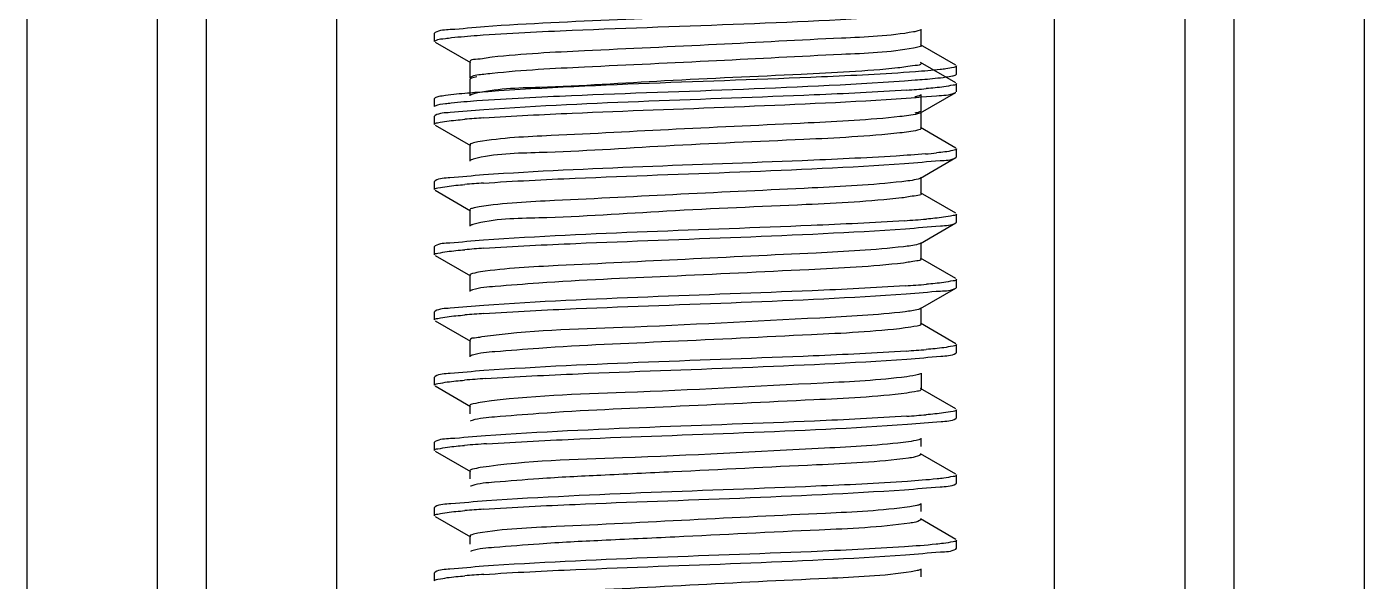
# Model space of a CAD drawing. Extents: x 27938 to 1507990, y 110129 to 923079.
# Drawn here: x 526204 to 526692.2, y 380480.6 to 380683 of the extents above; entities that cross this region are included whole.
import ezdxf

# ---------------------------------------------------------------- set-up
doc = ezdxf.new("R2010")
doc.units = 0
doc.header["$LTSCALE"] = 1000
doc.header["$MEASUREMENT"] = 0

msp = doc.modelspace()

# ---------------------------------------------------------------- linework, layer by layer
at = {"linetype": 'Continuous'}
for p, q in [((526204.03, 383675.04), (526204.03, 378934.02)), ((526251.66, 383675.04), (526251.66, 378934.02)), ((526269.52, 383675.04), (526269.52, 378934.02)), ((526317.14, 383675.04), (526317.14, 378934.02)), ((526579.08, 383675.04), (526579.08, 378934.02)), ((526626.71, 383675.04), (526626.71, 378934.02)), ((526644.57, 383675.04), (526644.57, 378934.02)), ((526692.19, 383675.04), (526692.19, 378934.02)), ((526353.09, 380680.91), (526352.86, 380680.65)), ((526352.86, 380677.67), (526352.86, 380680.65)), ((526352.86, 380677.67), (526352.86, 380680.65)), ((526530.47, 380676.19), (526530.47, 380682.14)), ((526353.09, 380677.41), (526366.01, 380669.93)), ((526543.14, 380669), (526530.21, 380676.49)), ((526365.75, 380670.23), (526365.75, 380664.28)), ((526543.14, 380662.55), (526530.21, 380670.03)), ((526543.14, 380665.51), (526543.36, 380665.77)), ((526543.36, 380665.77), (526543.36, 380668.74)), ((526543.36, 380665.77), (526543.36, 380668.74)), ((526365.75, 380663.78), (526365.75, 380657.82)), ((526543.36, 380659.31), (526543.36, 380662.29)), ((526543.36, 380659.31), (526543.36, 380662.29)), ((526353.09, 380657.1), (526352.86, 380656.84)), ((526352.86, 380653.86), (526352.86, 380656.84)), ((526352.86, 380653.86), (526352.86, 380656.84)), ((526530.21, 380651.57), (526543.14, 380659.05)), ((526530.47, 380652.37), (526530.47, 380658.33)), ((526542.97, 380658.97), (526543.14, 380659.05)), ((526353.09, 380650.64), (526352.86, 380650.38)), ((526352.86, 380647.4), (526352.86, 380650.38)), ((526352.86, 380647.4), (526352.86, 380650.38)), ((526530.21, 380651.57), (526530.14, 380651.53)), ((526530.47, 380645.92), (526530.47, 380651.87)), ((526353.09, 380647.14), (526366.01, 380639.66)), ((526530.47, 380645.92), (526530.14, 380645.57)), ((526543.14, 380638.74), (526530.21, 380646.22)), ((526365.75, 380639.96), (526365.75, 380634.01)), ((526530.21, 380627.76), (526543.14, 380635.24)), ((526543.14, 380635.24), (526543.36, 380635.5)), ((526543.36, 380635.5), (526543.36, 380638.47)), ((526543.36, 380635.5), (526543.36, 380638.47)), ((526353.09, 380626.83), (526352.86, 380626.57)), ((526352.86, 380623.59), (526352.86, 380626.57)), ((526352.86, 380623.59), (526352.86, 380626.57)), ((526530.47, 380622.1), (526530.47, 380628.06)), ((526353.09, 380623.33), (526366.01, 380615.85)), ((526543.14, 380614.92), (526530.21, 380622.4)), ((526365.75, 380616.15), (526365.75, 380610.2)), ((526530.21, 380603.94), (526543.14, 380611.42)), ((526543.14, 380611.42), (526543.36, 380611.69)), ((526543.36, 380611.69), (526543.36, 380614.66)), ((526543.36, 380611.69), (526543.36, 380614.66)), ((526353.09, 380603.02), (526352.86, 380602.76)), ((526352.86, 380599.78), (526352.86, 380602.76)), ((526352.86, 380599.78), (526352.86, 380602.76)), ((526530.47, 380598.29), (526530.47, 380604.24)), ((526353.09, 380599.52), (526366.01, 380592.04)), ((526543.14, 380591.11), (526530.21, 380598.59)), ((526365.75, 380592.34), (526365.75, 380586.38)), ((526530.21, 380580.13), (526543.14, 380587.61)), ((526543.14, 380587.61), (526543.36, 380587.87)), ((526543.36, 380587.87), (526543.36, 380590.85)), ((526543.36, 380587.87), (526543.36, 380590.85)), ((526353.09, 380579.2), (526352.86, 380578.94)), ((526352.86, 380575.97), (526352.86, 380578.94)), ((526352.86, 380575.97), (526352.86, 380578.94)), ((526530.47, 380574.48), (526530.47, 380580.43)), ((526353.09, 380575.71), (526366.01, 380568.22)), ((526543.14, 380567.3), (526530.21, 380574.78)), ((526365.75, 380568.52), (526365.75, 380562.57)), ((526543.36, 380564.06), (526543.36, 380567.04)), ((526543.36, 380564.06), (526543.36, 380567.04)), ((526543.14, 380563.8), (526543.36, 380564.06)), ((526353.09, 380555.39), (526352.86, 380555.13)), ((526352.86, 380552.15), (526352.86, 380555.13)), ((526352.86, 380552.15), (526352.86, 380555.13)), ((526353.09, 380551.89), (526366.01, 380544.41)), ((526530.47, 380556.58), (526530.47, 380550.63)), ((526543.14, 380543.48), (526530.21, 380550.97)), ((526365.75, 380544.71), (526365.75, 380541.72)), ((526543.36, 380540.25), (526543.36, 380543.22)), ((526543.36, 380540.25), (526543.36, 380543.22)), ((526366.14, 380539.13), (526366.01, 380539.06)), ((526366.59, 380539.3), (526366.14, 380539.13)), ((526543.14, 380539.99), (526543.36, 380540.25)), ((526530.47, 380529.83), (526530.47, 380532.81)), ((526353.09, 380531.58), (526352.86, 380531.32)), ((526352.86, 380528.34), (526352.86, 380531.32)), ((526352.86, 380528.34), (526352.86, 380531.32)), ((526353.09, 380528.08), (526366.01, 380520.6)), ((526543.14, 380519.67), (526530.21, 380527.15)), ((526365.75, 380520.9), (526365.75, 380517.92)), ((526543.36, 380516.43), (526543.36, 380519.41)), ((526543.36, 380516.43), (526543.36, 380519.41)), ((526366.12, 380515.31), (526366.01, 380515.25)), ((526366.53, 380515.47), (526366.12, 380515.31)), ((526543.14, 380516.17), (526543.36, 380516.43)), ((526530.47, 380506.03), (526530.47, 380508.99)), ((526353.09, 380507.77), (526352.86, 380507.5)), ((526352.86, 380504.53), (526352.86, 380507.5)), ((526352.86, 380504.53), (526352.86, 380507.5)), ((526353.09, 380504.27), (526366.01, 380496.78)), ((526543.14, 380495.86), (526530.21, 380503.34)), ((526365.75, 380497.09), (526365.75, 380494.11)), ((526543.36, 380492.62), (526543.36, 380495.6)), ((526543.36, 380492.62), (526543.36, 380495.6)), ((526366.48, 380491.64), (526366.01, 380491.43)), ((526543.14, 380492.36), (526543.36, 380492.62)), ((526353.09, 380483.95), (526352.86, 380483.69)), ((526352.86, 380480.71), (526352.86, 380483.69)), ((526352.86, 380480.71), (526352.86, 380483.69)), ((526530.47, 380482.22), (526530.47, 380485.18))]:
    msp.add_line(p, q, dxfattribs=at)
for centre, radius, start, end in [((526497.88, 381070.26), 411.26, 273.8184, 274.8056), ((526398.07, 380243.02), 407.66, 93.8401, 94.808), ((526514.95, 380842.62), 206.72, 274.7435, 275.8811), ((526398.05, 380219.37), 407.5, 93.846, 94.8037), ((526496.74, 381036.9), 425.57, 273.7257, 274.8047), ((526398.18, 380193.88), 409.18, 93.8348, 94.8035), ((526497.18, 381007.55), 420.01, 273.7603, 274.8059), ((526398.25, 380169.19), 410.06, 93.8289, 94.8034), ((526497.57, 380978.81), 415.07, 273.7925, 274.8061), ((526398.95, 380136.59), 418.88, 93.7677, 94.8057), ((526497.49, 380951.17), 411.26, 273.8662, 274.8539), ((526399.51, 380105.8), 425.88, 93.7244, 94.8042), ((526398.04, 380100.36), 407.44, 93.8464, 94.8037), ((526398.18, 380074.87), 409.13, 93.8351, 94.8035)]:
    msp.add_arc(centre, radius, start, end, dxfattribs=at)
for points, knots in [([(526501.56, 380688.86), (526490.41, 380688.33), (526446.94, 380686.45), (526403.43, 380685.22), (526371.15, 380683.04)], [0, 0, 0, 0, 0.256445, 1, 1, 1, 1]), ([(526368.46, 380679.87), (526379.99, 380680.71), (526433.29, 380683.3), (526486.67, 380684.35), (526528.36, 380687.42)], [0, 0, 0, 0, 0.21664, 1, 1, 1, 1]), ([(526371.15, 380683.04), (526366.97, 380682.76), (526361.11, 380681.94), (526354.72, 380681.85), (526353.09, 380680.91)], [0, 0, 0, 0, 0.690599, 1, 1, 1, 1]), ([(526356.86, 380678.78), (526357.59, 380678.88), (526361.45, 380679.34), (526365.33, 380679.65), (526368.46, 380679.87)], [0, 0, 0, 0, 0.191577, 1, 1, 1, 1]), ([(526527.73, 380681.16), (526519.04, 380679.6), (526494.94, 380678.65), (526454.93, 380676.4), (526412.39, 380674.51), (526385.04, 380673.12), (526373.84, 380671.93)], [0, 0, 0, 0, 0.17175, 0.467319, 0.780864, 1, 1, 1, 1]), ([(526530.21, 380681.84), (526529.93, 380681.67), (526529.09, 380681.43), (526528.25, 380681.25), (526527.73, 380681.16)], [0, 0, 0, 0, 0.378304, 1, 1, 1, 1]), ([(526352.86, 380677.67), (526352.86, 380677.8), (526354.29, 380678.69), (526355.59, 380678.6), (526356.86, 380678.78)], [0, 0, 0, 0, 0.088697, 1, 1, 1, 1]), ([(526527.73, 380675.2), (526519.04, 380673.64), (526494.94, 380672.7), (526454.93, 380670.45), (526412.39, 380668.56), (526385.04, 380667.17), (526373.84, 380665.97)], [0, 0, 0, 0, 0.17175, 0.467319, 0.780864, 1, 1, 1, 1]), ([(526530.47, 380676.19), (526530.47, 380675.9), (526529.2, 380675.51), (526528.42, 380675.33), (526527.73, 380675.2)], [0, 0, 0, 0, 0.286254, 1, 1, 1, 1]), ([(526373.84, 380671.93), (526371.82, 380671.71), (526369.89, 380671.11), (526365.75, 380670.97), (526365.75, 380670.23)], [0, 0, 0, 0, 0.733425, 1, 1, 1, 1]), ([(526530.47, 380669.73), (526530.48, 380668.95), (526526.11, 380668.85), (526524.09, 380668.21), (526521.97, 380667.99)], [0, 0, 0, 0, 0.266085, 1, 1, 1, 1]), ([(526368.26, 380664.71), (526367.63, 380664.59), (526366.9, 380664.43), (526365.75, 380664.04), (526365.75, 380663.78)], [0, 0, 0, 0, 0.711183, 1, 1, 1, 1]), ([(526373.84, 380665.97), (526372.85, 380665.87), (526370.26, 380665.48), (526367.45, 380665.42), (526366.01, 380664.58)], [0, 0, 0, 0, 0.373138, 1, 1, 1, 1]), ([(526521.97, 380667.99), (526510.25, 380666.77), (526481.86, 380665.33), (526438.22, 380663.54), (526398.53, 380660.85), (526374.98, 380660.49), (526367.15, 380658.52)], [0, 0, 0, 0, 0.227857, 0.549507, 0.843778, 1, 1, 1, 1]), ([(526528.36, 380666.59), (526516.95, 380665.75), (526463.65, 380663.14), (526410.27, 380662.07), (526368.46, 380659.04)], [0, 0, 0, 0, 0.214363, 1, 1, 1, 1]), ([(526528.3, 380663.61), (526529.45, 380663.69), (526533.2, 380663.99), (526536.94, 380664.32), (526539.52, 380664.69)], [0, 0, 0, 0, 0.307523, 1, 1, 1, 1]), ([(526539.54, 380667.67), (526538.83, 380667.57), (526535.11, 380667.11), (526531.38, 380666.81), (526528.36, 380666.59)], [0, 0, 0, 0, 0.191294, 1, 1, 1, 1]), ([(526539.52, 380664.69), (526540.31, 380664.8), (526541.52, 380665.01), (526542.75, 380665.29), (526543.14, 380665.51)], [0, 0, 0, 0, 0.642865, 1, 1, 1, 1]), ([(526543.36, 380668.74), (526543.36, 380668.38), (526541.49, 380668.06), (526540.5, 380667.8), (526539.54, 380667.67)], [0, 0, 0, 0, 0.274675, 1, 1, 1, 1]), ([(526368.26, 380656.05), (526379.76, 380656.89), (526433.11, 380659.48), (526486.54, 380660.53), (526528.3, 380663.61)], [0, 0, 0, 0, 0.216028, 1, 1, 1, 1]), ([(526525.26, 380659.91), (526513.98, 380659.15), (526462.52, 380656.67), (526410.99, 380655.48), (526370.87, 380652.75)], [0, 0, 0, 0, 0.219473, 1, 1, 1, 1]), ([(526543.36, 380662.29), (526543.36, 380661.86), (526541.09, 380661.57), (526539.94, 380661.26), (526538.79, 380661.11)], [0, 0, 0, 0, 0.271575, 1, 1, 1, 1]), ([(526352.86, 380653.86), (526352.86, 380653.98), (526354.27, 380654.87), (526355.56, 380654.78), (526356.81, 380654.96)], [0, 0, 0, 0, 0.088945, 1, 1, 1, 1]), ([(526356.86, 380657.94), (526356.03, 380657.82), (526354.78, 380657.61), (526353.49, 380657.33), (526353.09, 380657.1)], [0, 0, 0, 0, 0.644494, 1, 1, 1, 1]), ([(526356.81, 380654.96), (526357.53, 380655.06), (526361.34, 380655.52), (526365.16, 380655.82), (526368.26, 380656.05)], [0, 0, 0, 0, 0.191564, 1, 1, 1, 1]), ([(526368.46, 380659.04), (526367.27, 380658.95), (526363.39, 380658.65), (526359.52, 380658.31), (526356.86, 380657.94)], [0, 0, 0, 0, 0.307193, 1, 1, 1, 1]), ([(526367.15, 380658.52), (526366.92, 380658.46), (526366.53, 380658.36), (526366.16, 380658.21), (526366.01, 380658.12)], [0, 0, 0, 0, 0.587412, 1, 1, 1, 1]), ([(526370.76, 380649.77), (526381.55, 380650.5), (526431.74, 380652.93), (526481.98, 380654.23), (526521.34, 380656.68)], [0, 0, 0, 0, 0.215245, 1, 1, 1, 1]), ([(526521.34, 380656.68), (526526.27, 380656.99), (526533.38, 380657.79), (526540.86, 380658.04), (526542.97, 380658.97)], [0, 0, 0, 0, 0.681451, 1, 1, 1, 1]), ([(526530.21, 380658.02), (526529.97, 380657.88), (526529.27, 380657.66), (526528.57, 380657.5), (526528.13, 380657.42)], [0, 0, 0, 0, 0.385895, 1, 1, 1, 1]), ([(526370.87, 380652.75), (526366.76, 380652.47), (526360.98, 380651.67), (526354.69, 380651.56), (526353.09, 380650.64)], [0, 0, 0, 0, 0.690338, 1, 1, 1, 1]), ([(526522.69, 380650.21), (526511.59, 380649), (526484.36, 380647.63), (526441.91, 380645.71), (526401.75, 380643.49), (526377.49, 380642.51), (526368.68, 380640.98)], [0, 0, 0, 0, 0.216982, 0.529712, 0.826099, 1, 1, 1, 1]), ([(526530.14, 380651.53), (526529.84, 380651.37), (526527.38, 380650.69), (526524.86, 380650.44), (526522.69, 380650.21)], [0, 0, 0, 0, 0.133347, 1, 1, 1, 1]), ([(526530.47, 380652.37), (526530.47, 380652.13), (526529.41, 380651.74), (526528.73, 380651.58), (526528.13, 380651.47)], [0, 0, 0, 0, 0.290879, 1, 1, 1, 1]), ([(526352.86, 380647.4), (526352.86, 380647.83), (526355.08, 380648.12), (526356.22, 380648.42), (526357.34, 380648.57)], [0, 0, 0, 0, 0.271891, 1, 1, 1, 1]), ([(526530.14, 380645.57), (526529.84, 380645.42), (526527.38, 380644.73), (526524.86, 380644.49), (526522.69, 380644.25)], [0, 0, 0, 0, 0.133347, 1, 1, 1, 1]), ([(526368.68, 380640.98), (526367.94, 380640.85), (526367.12, 380640.66), (526365.75, 380640.26), (526365.75, 380639.96)], [0, 0, 0, 0, 0.715447, 1, 1, 1, 1]), ([(526522.69, 380644.25), (526511.03, 380642.99), (526482.52, 380641.56), (526438.57, 380639.78), (526398.56, 380636.96), (526374.78, 380636.75), (526366.99, 380634.67)], [0, 0, 0, 0, 0.225438, 0.548607, 0.844824, 1, 1, 1, 1]), ([(526521.34, 380635.84), (526509.9, 380635.13), (526459.71, 380632.77), (526409.46, 380631.57), (526370.76, 380628.93)], [0, 0, 0, 0, 0.227972, 1, 1, 1, 1]), ([(526524.4, 380633.06), (526528.74, 380633.35), (526534.82, 380634.2), (526541.45, 380634.27), (526543.14, 380635.24)], [0, 0, 0, 0, 0.691294, 1, 1, 1, 1]), ([(526542.97, 380638.13), (526542.68, 380638), (526540.43, 380637.41), (526538.11, 380637.19), (526536.13, 380636.99)], [0, 0, 0, 0, 0.138302, 1, 1, 1, 1]), ([(526543.36, 380638.47), (526543.36, 380638.41), (526543.24, 380638.25), (526543.08, 380638.18), (526542.97, 380638.13)], [0, 0, 0, 0, 0.368034, 1, 1, 1, 1]), ([(526366.99, 380634.67), (526366.79, 380634.62), (526366.46, 380634.52), (526366.14, 380634.38), (526366.01, 380634.31)], [0, 0, 0, 0, 0.580842, 1, 1, 1, 1]), ([(526370.72, 380625.95), (526381.86, 380626.71), (526433.09, 380629.18), (526484.38, 380630.41), (526524.4, 380633.06)], [0, 0, 0, 0, 0.217913, 1, 1, 1, 1]), ([(526370.76, 380628.93), (526366.67, 380628.65), (526360.94, 380627.86), (526354.68, 380627.75), (526353.09, 380626.83)], [0, 0, 0, 0, 0.69026, 1, 1, 1, 1]), ([(526523.37, 380626.47), (526512.53, 380625.24), (526485.62, 380623.89), (526443.37, 380621.95), (526402.87, 380619.78), (526378.24, 380618.72), (526369.14, 380617.24)], [0, 0, 0, 0, 0.211892, 0.522694, 0.821014, 1, 1, 1, 1]), ([(526530.21, 380627.76), (526529.95, 380627.6), (526527.7, 380626.92), (526525.38, 380626.7), (526523.37, 380626.47)], [0, 0, 0, 0, 0.130217, 1, 1, 1, 1]), ([(526352.86, 380623.59), (526352.86, 380624.02), (526355.13, 380624.31), (526356.28, 380624.62), (526357.42, 380624.77)], [0, 0, 0, 0, 0.271632, 1, 1, 1, 1]), ([(526523.37, 380620.52), (526511.8, 380619.21), (526483.21, 380617.78), (526438.98, 380616.01), (526398.66, 380613.07), (526374.63, 380613.01), (526366.86, 380610.82)], [0, 0, 0, 0, 0.222801, 0.547327, 0.845545, 1, 1, 1, 1]), ([(526530.47, 380622.1), (526530.48, 380621.45), (526526.86, 380621.23), (526525.15, 380620.72), (526523.37, 380620.52)], [0, 0, 0, 0, 0.26802, 1, 1, 1, 1]), ([(526369.14, 380617.24), (526368.28, 380617.1), (526367.36, 380616.88), (526365.75, 380616.49), (526365.75, 380616.15)], [0, 0, 0, 0, 0.718986, 1, 1, 1, 1]), ([(526366.86, 380610.82), (526366.69, 380610.77), (526366.4, 380610.68), (526366.13, 380610.56), (526366.01, 380610.5)], [0, 0, 0, 0, 0.574878, 1, 1, 1, 1]), ([(526524.4, 380612.23), (526513.06, 380611.48), (526461.83, 380609.02), (526410.54, 380607.83), (526370.72, 380605.11)], [0, 0, 0, 0, 0.221636, 1, 1, 1, 1]), ([(526524.73, 380609.27), (526528.99, 380609.56), (526534.96, 380610.39), (526541.48, 380610.47), (526543.14, 380611.42)], [0, 0, 0, 0, 0.690984, 1, 1, 1, 1]), ([(526543.36, 380614.66), (526543.36, 380614.22), (526541, 380613.94), (526539.81, 380613.61), (526538.62, 380613.46)], [0, 0, 0, 0, 0.270977, 1, 1, 1, 1]), ([(526370.82, 380602.14), (526382.01, 380602.91), (526433.31, 380605.38), (526484.68, 380606.59), (526524.73, 380609.27)], [0, 0, 0, 0, 0.218477, 1, 1, 1, 1]), ([(526352.86, 380599.78), (526352.86, 380600.21), (526355.14, 380600.5), (526356.3, 380600.81), (526357.45, 380600.96)], [0, 0, 0, 0, 0.271543, 1, 1, 1, 1]), ([(526370.72, 380605.11), (526366.64, 380604.84), (526360.92, 380604.04), (526354.68, 380603.93), (526353.09, 380603.02)], [0, 0, 0, 0, 0.690175, 1, 1, 1, 1]), ([(526524.03, 380602.73), (526513.44, 380601.48), (526486.85, 380600.15), (526444.83, 380598.18), (526404.01, 380596.06), (526379.01, 380594.93), (526369.62, 380593.5)], [0, 0, 0, 0, 0.206815, 0.515694, 0.81594, 1, 1, 1, 1]), ([(526530.21, 380603.94), (526529.97, 380603.8), (526527.94, 380603.17), (526525.84, 380602.95), (526524.03, 380602.73)], [0, 0, 0, 0, 0.13294, 1, 1, 1, 1]), ([(526524.03, 380596.78), (526512.56, 380595.42), (526483.88, 380594.09), (526439.53, 380591.85), (526401.3, 380590.34), (526377.58, 380588.39), (526369.43, 380587.77), (526366.75, 380586.98)], [0, 0, 0, 0, 0.21995, 0.54567, 0.845919, 0.946858, 1, 1, 1, 1]), ([(526530.47, 380598.29), (526530.48, 380597.69), (526527.22, 380597.43), (526525.64, 380596.97), (526524.03, 380596.78)], [0, 0, 0, 0, 0.269268, 1, 1, 1, 1]), ([(526369.62, 380593.5), (526368.65, 380593.36), (526367.62, 380593.1), (526365.75, 380592.72), (526365.75, 380592.34)], [0, 0, 0, 0, 0.721952, 1, 1, 1, 1]), ([(526366.75, 380586.98), (526366.61, 380586.93), (526366.36, 380586.85), (526366.11, 380586.74), (526366.01, 380586.69)], [0, 0, 0, 0, 0.569475, 1, 1, 1, 1]), ([(526524.73, 380588.44), (526513.41, 380587.68), (526462.11, 380585.22), (526410.74, 380584.03), (526370.82, 380581.31)], [0, 0, 0, 0, 0.220782, 1, 1, 1, 1]), ([(526525.03, 380585.48), (526529.22, 380585.76), (526535.1, 380586.58), (526541.5, 380586.67), (526543.14, 380587.61)], [0, 0, 0, 0, 0.690688, 1, 1, 1, 1]), ([(526543.36, 380590.85), (526543.36, 380590.41), (526541.04, 380590.13), (526539.87, 380589.81), (526538.7, 380589.66)], [0, 0, 0, 0, 0.271239, 1, 1, 1, 1]), ([(526370.82, 380581.31), (526366.71, 380581.03), (526360.96, 380580.23), (526354.69, 380580.12), (526353.09, 380579.2)], [0, 0, 0, 0, 0.69028, 1, 1, 1, 1]), ([(526370.87, 380578.33), (526382.1, 380579.1), (526433.49, 380581.57), (526484.94, 380582.78), (526525.03, 380585.48)], [0, 0, 0, 0, 0.2189, 1, 1, 1, 1]), ([(526352.86, 380575.97), (526352.86, 380576.4), (526355.15, 380576.68), (526356.31, 380577), (526357.46, 380577.15)], [0, 0, 0, 0, 0.271496, 1, 1, 1, 1]), ([(526524.66, 380579), (526514.33, 380577.71), (526479.86, 380576.07), (526428.42, 380573.15), (526387.11, 380572.19), (526370.14, 380569.77)], [0, 0, 0, 0, 0.201754, 0.667715, 1, 1, 1, 1]), ([(526530.21, 380580.13), (526529.99, 380580), (526528.17, 380579.41), (526526.28, 380579.2), (526524.66, 380579)], [0, 0, 0, 0, 0.135878, 1, 1, 1, 1]), ([(526524.66, 380573.05), (526513.3, 380571.63), (526484.58, 380570.34), (526440.03, 380568.04), (526401.42, 380566.55), (526377.51, 380564.55), (526369.32, 380563.96), (526366.67, 380563.14)], [0, 0, 0, 0, 0.216944, 0.543769, 0.846123, 0.94739, 1, 1, 1, 1]), ([(526530.47, 380574.48), (526530.48, 380573.93), (526527.56, 380573.63), (526526.12, 380573.23), (526524.66, 380573.05)], [0, 0, 0, 0, 0.270735, 1, 1, 1, 1]), ([(526370.14, 380569.77), (526369.5, 380569.68), (526368.26, 380569.32), (526365.75, 380569.41), (526365.75, 380568.52)], [0, 0, 0, 0, 0.421934, 1, 1, 1, 1]), ([(526543.36, 380567.04), (526543.36, 380566.6), (526541.07, 380566.32), (526539.91, 380566), (526538.76, 380565.85)], [0, 0, 0, 0, 0.271443, 1, 1, 1, 1]), ([(526366.67, 380563.14), (526366.54, 380563.1), (526366.32, 380563.02), (526366.1, 380562.92), (526366.01, 380562.87)], [0, 0, 0, 0, 0.564588, 1, 1, 1, 1]), ([(526525.03, 380564.65), (526513.73, 380563.88), (526462.35, 380561.41), (526410.9, 380560.22), (526370.87, 380557.5)], [0, 0, 0, 0, 0.220034, 1, 1, 1, 1]), ([(526371.43, 380554.56), (526382.72, 380555.32), (526433.98, 380557.77), (526485.3, 380559), (526525.22, 380561.68)], [0, 0, 0, 0, 0.220426, 1, 1, 1, 1]), ([(526525.22, 380561.68), (526529.37, 380561.96), (526535.21, 380562.69), (526541.5, 380562.93), (526543.14, 380563.82)], [0, 0, 0, 0, 0.69021, 1, 1, 1, 1]), ([(526370.87, 380557.5), (526366.75, 380557.22), (526360.98, 380556.42), (526354.69, 380556.31), (526353.09, 380555.39)], [0, 0, 0, 0, 0.690334, 1, 1, 1, 1]), ([(526352.86, 380552.15), (526352.86, 380552.59), (526355.18, 380552.87), (526356.35, 380553.19), (526357.52, 380553.34)], [0, 0, 0, 0, 0.27127, 1, 1, 1, 1]), ([(526525.25, 380555.26), (526515.12, 380553.93), (526480.79, 380552.32), (526429.23, 380549.39), (526387.61, 380548.39), (526370.37, 380545.99)], [0, 0, 0, 0, 0.197543, 0.663489, 1, 1, 1, 1]), ([(526530.21, 380556.32), (526530.01, 380556.2), (526528.39, 380555.65), (526526.7, 380555.45), (526525.25, 380555.26)], [0, 0, 0, 0, 0.139149, 1, 1, 1, 1]), ([(526525.25, 380549.31), (526514.02, 380547.83), (526485.28, 380546.58), (526440.55, 380544.24), (526401.58, 380542.77), (526377.47, 380540.72), (526369.23, 380540.15), (526366.59, 380539.3)], [0, 0, 0, 0, 0.213782, 0.541615, 0.846127, 0.947805, 1, 1, 1, 1]), ([(526530.47, 380550.63), (526530.36, 380550.13), (526527.97, 380549.87), (526526.54, 380549.48), (526525.25, 380549.31)], [0, 0, 0, 0, 0.283505, 1, 1, 1, 1]), ([(526370.37, 380545.99), (526369.21, 380545.83), (526368.02, 380545.52), (526365.75, 380545.15), (526365.75, 380544.71)], [0, 0, 0, 0, 0.725422, 1, 1, 1, 1]), ([(526543.36, 380543.22), (526543.36, 380542.77), (526541.03, 380542.44), (526539.82, 380542.17), (526538.64, 380542.02)], [0, 0, 0, 0, 0.273218, 1, 1, 1, 1]), ([(526525.22, 380540.85), (526514.01, 380540.08), (526462.74, 380537.63), (526411.42, 380536.41), (526371.43, 380533.72)], [0, 0, 0, 0, 0.218989, 1, 1, 1, 1]), ([(526371.84, 380530.77), (526383.18, 380531.53), (526434.4, 380533.98), (526485.69, 380535.17), (526525.51, 380537.89)], [0, 0, 0, 0, 0.22166, 1, 1, 1, 1]), ([(526525.51, 380537.89), (526529.59, 380538.17), (526535.31, 380538.96), (526541.54, 380539.07), (526543.14, 380539.99)], [0, 0, 0, 0, 0.690165, 1, 1, 1, 1]), ([(526371.43, 380533.72), (526367.18, 380533.44), (526361.23, 380532.61), (526354.74, 380532.53), (526353.09, 380531.58)], [0, 0, 0, 0, 0.690918, 1, 1, 1, 1]), ([(526530.21, 380532.5), (526530.03, 380532.4), (526528.6, 380531.89), (526527.1, 380531.7), (526525.82, 380531.53)], [0, 0, 0, 0, 0.142507, 1, 1, 1, 1]), ([(526352.86, 380528.34), (526352.86, 380528.79), (526355.23, 380529.06), (526356.42, 380529.39), (526357.62, 380529.54)], [0, 0, 0, 0, 0.270941, 1, 1, 1, 1]), ([(526525.82, 380531.53), (526515.67, 380530.12), (526480.81, 380528.57), (526428.82, 380525.43), (526386.72, 380524.69), (526369.55, 380522.06)], [0, 0, 0, 0, 0.196293, 0.667285, 1, 1, 1, 1]), ([(526525.82, 380525.57), (526514.72, 380524.03), (526486, 380522.81), (526448.57, 380520.92), (526414.81, 380519.32), (526393.03, 380518.27), (526377.45, 380516.89), (526369.15, 380516.34), (526366.53, 380515.47)], [0, 0, 0, 0, 0.210475, 0.53923, 0.704492, 0.84595, 0.948117, 1, 1, 1, 1]), ([(526530.21, 380527.15), (526530.88, 380526.77), (526527.59, 380525.67), (526526.63, 380525.68), (526525.82, 380525.57)], [0, 0, 0, 0, 0.48462, 1, 1, 1, 1]), ([(526369.55, 380522.06), (526368.6, 380521.91), (526367.59, 380521.66), (526365.75, 380521.27), (526365.75, 380520.9)], [0, 0, 0, 0, 0.721664, 1, 1, 1, 1]), ([(526538.8, 380518.23), (526537.96, 380518.12), (526533.53, 380517.62), (526529.09, 380517.3), (526525.51, 380517.05)], [0, 0, 0, 0, 0.191746, 1, 1, 1, 1]), ([(526543.36, 380519.41), (526543.36, 380518.98), (526541.1, 380518.69), (526539.95, 380518.38), (526538.8, 380518.23)], [0, 0, 0, 0, 0.271633, 1, 1, 1, 1]), ([(526370.71, 380506.89), (526381.86, 380507.65), (526433.08, 380510.12), (526484.37, 380511.34), (526524.39, 380514)], [0, 0, 0, 0, 0.217894, 1, 1, 1, 1]), ([(526525.51, 380517.05), (526514.36, 380516.29), (526463.14, 380513.82), (526411.86, 380512.6), (526371.84, 380509.94)], [0, 0, 0, 0, 0.21791, 1, 1, 1, 1]), ([(526524.39, 380514), (526528.73, 380514.29), (526534.81, 380515.13), (526541.45, 380515.2), (526543.14, 380516.17)], [0, 0, 0, 0, 0.691292, 1, 1, 1, 1]), ([(526371.84, 380509.94), (526367.5, 380509.65), (526361.42, 380508.81), (526354.78, 380508.73), (526353.09, 380507.77)], [0, 0, 0, 0, 0.691306, 1, 1, 1, 1]), ([(526530.21, 380508.69), (526529.8, 380508.45), (526528.48, 380508.14), (526527.19, 380507.91), (526526.35, 380507.79)], [0, 0, 0, 0, 0.360492, 1, 1, 1, 1]), ([(526352.86, 380504.53), (526352.86, 380504.96), (526355.13, 380505.24), (526356.28, 380505.56), (526357.42, 380505.71)], [0, 0, 0, 0, 0.271635, 1, 1, 1, 1]), ([(526526.35, 380507.79), (526516.16, 380506.29), (526489.28, 380505.11), (526446.26, 380503), (526404, 380500.71), (526378.08, 380499.75), (526368.65, 380498.09)], [0, 0, 0, 0, 0.195608, 0.509578, 0.818222, 1, 1, 1, 1]), ([(526530.21, 380503.34), (526530.8, 380503), (526527.95, 380501.91), (526527.08, 380501.94), (526526.35, 380501.84)], [0, 0, 0, 0, 0.481431, 1, 1, 1, 1]), ([(526526.35, 380501.84), (526515.41, 380500.22), (526486.7, 380499.07), (526449.22, 380497.13), (526415.16, 380495.53), (526393.15, 380494.47), (526377.45, 380493.06), (526369.09, 380492.54), (526366.48, 380491.64)], [0, 0, 0, 0, 0.207037, 0.536641, 0.703085, 0.845616, 0.94834, 1, 1, 1, 1]), ([(526368.65, 380498.09), (526367.92, 380497.97), (526367.11, 380497.78), (526365.75, 380497.38), (526365.75, 380497.09)], [0, 0, 0, 0, 0.715451, 1, 1, 1, 1]), ([(526538.62, 380494.4), (526537.71, 380494.28), (526532.98, 380493.76), (526528.23, 380493.42), (526524.39, 380493.16)], [0, 0, 0, 0, 0.191058, 1, 1, 1, 1]), ([(526543.36, 380495.6), (526543.36, 380495.15), (526541, 380494.87), (526539.81, 380494.55), (526538.62, 380494.4)], [0, 0, 0, 0, 0.270968, 1, 1, 1, 1]), ([(526524.39, 380493.16), (526513.04, 380492.41), (526461.82, 380489.96), (526410.53, 380488.77), (526370.71, 380486.05)], [0, 0, 0, 0, 0.221664, 1, 1, 1, 1]), ([(526370.81, 380483.08), (526382.01, 380483.84), (526433.31, 380486.31), (526484.67, 380487.53), (526524.72, 380490.21)], [0, 0, 0, 0, 0.218459, 1, 1, 1, 1]), ([(526524.72, 380490.21), (526528.98, 380490.49), (526534.96, 380491.32), (526541.48, 380491.41), (526543.14, 380492.36)], [0, 0, 0, 0, 0.690982, 1, 1, 1, 1]), ([(526370.71, 380486.05), (526366.63, 380485.77), (526360.91, 380484.98), (526354.68, 380484.87), (526353.09, 380483.95)], [0, 0, 0, 0, 0.690172, 1, 1, 1, 1]), ([(526526.85, 380484.05), (526516.73, 380482.46), (526489.68, 380481.36), (526446.29, 380479.19), (526403.68, 380476.82), (526377.59, 380475.97), (526368.25, 380474.21)], [0, 0, 0, 0, 0.193342, 0.50965, 0.820575, 1, 1, 1, 1]), ([(526530.21, 380484.88), (526529.85, 380484.67), (526528.7, 380484.38), (526527.58, 380484.17), (526526.85, 380484.05)], [0, 0, 0, 0, 0.365978, 1, 1, 1, 1]), ([(526352.86, 380480.71), (526352.86, 380481.15), (526355.14, 380481.43), (526356.3, 380481.75), (526357.45, 380481.9)], [0, 0, 0, 0, 0.271546, 1, 1, 1, 1])]:
    msp.add_open_spline(points, degree=3, knots=knots, dxfattribs=at)
for points in [[(526538.79, 380661.11), (526536.64, 380660.83), (526534.49, 380660.63), (526532.33, 380660.45)], [(526357.34, 380648.57), (526359.52, 380648.86), (526361.71, 380649.06), (526363.9, 380649.25)], [(526532.04, 380636.61), (526528.48, 380636.31), (526524.91, 380636.07), (526521.34, 380635.84)], [(526357.42, 380624.77), (526359.58, 380625.05), (526361.75, 380625.25), (526363.92, 380625.44)], [(526538.62, 380613.46), (526536.55, 380613.2), (526534.47, 380613), (526532.39, 380612.82)], [(526357.45, 380600.96), (526359.6, 380601.24), (526361.76, 380601.44), (526363.92, 380601.62)], [(526538.7, 380589.66), (526536.6, 380589.39), (526534.48, 380589.19), (526532.37, 380589.01)], [(526357.46, 380577.15), (526359.61, 380577.43), (526361.76, 380577.63), (526363.91, 380577.81)], [(526538.76, 380565.85), (526536.63, 380565.58), (526534.49, 380565.38), (526532.35, 380565.2)], [(526357.52, 380553.34), (526359.63, 380553.62), (526361.74, 380553.81), (526363.86, 380553.99)], [(526538.64, 380542.02), (526536.53, 380541.76), (526534.41, 380541.57), (526532.29, 380541.38)], [(526357.62, 380529.54), (526359.68, 380529.81), (526361.76, 380530), (526363.84, 380530.18)], [(526357.42, 380505.71), (526359.58, 380505.99), (526361.75, 380506.19), (526363.92, 380506.37)], [(526357.45, 380481.9), (526359.6, 380482.18), (526361.76, 380482.38), (526363.92, 380482.56)]]:
    msp.add_open_spline(points, degree=3, dxfattribs=at)

doc.saveas('drawing.dxf')
